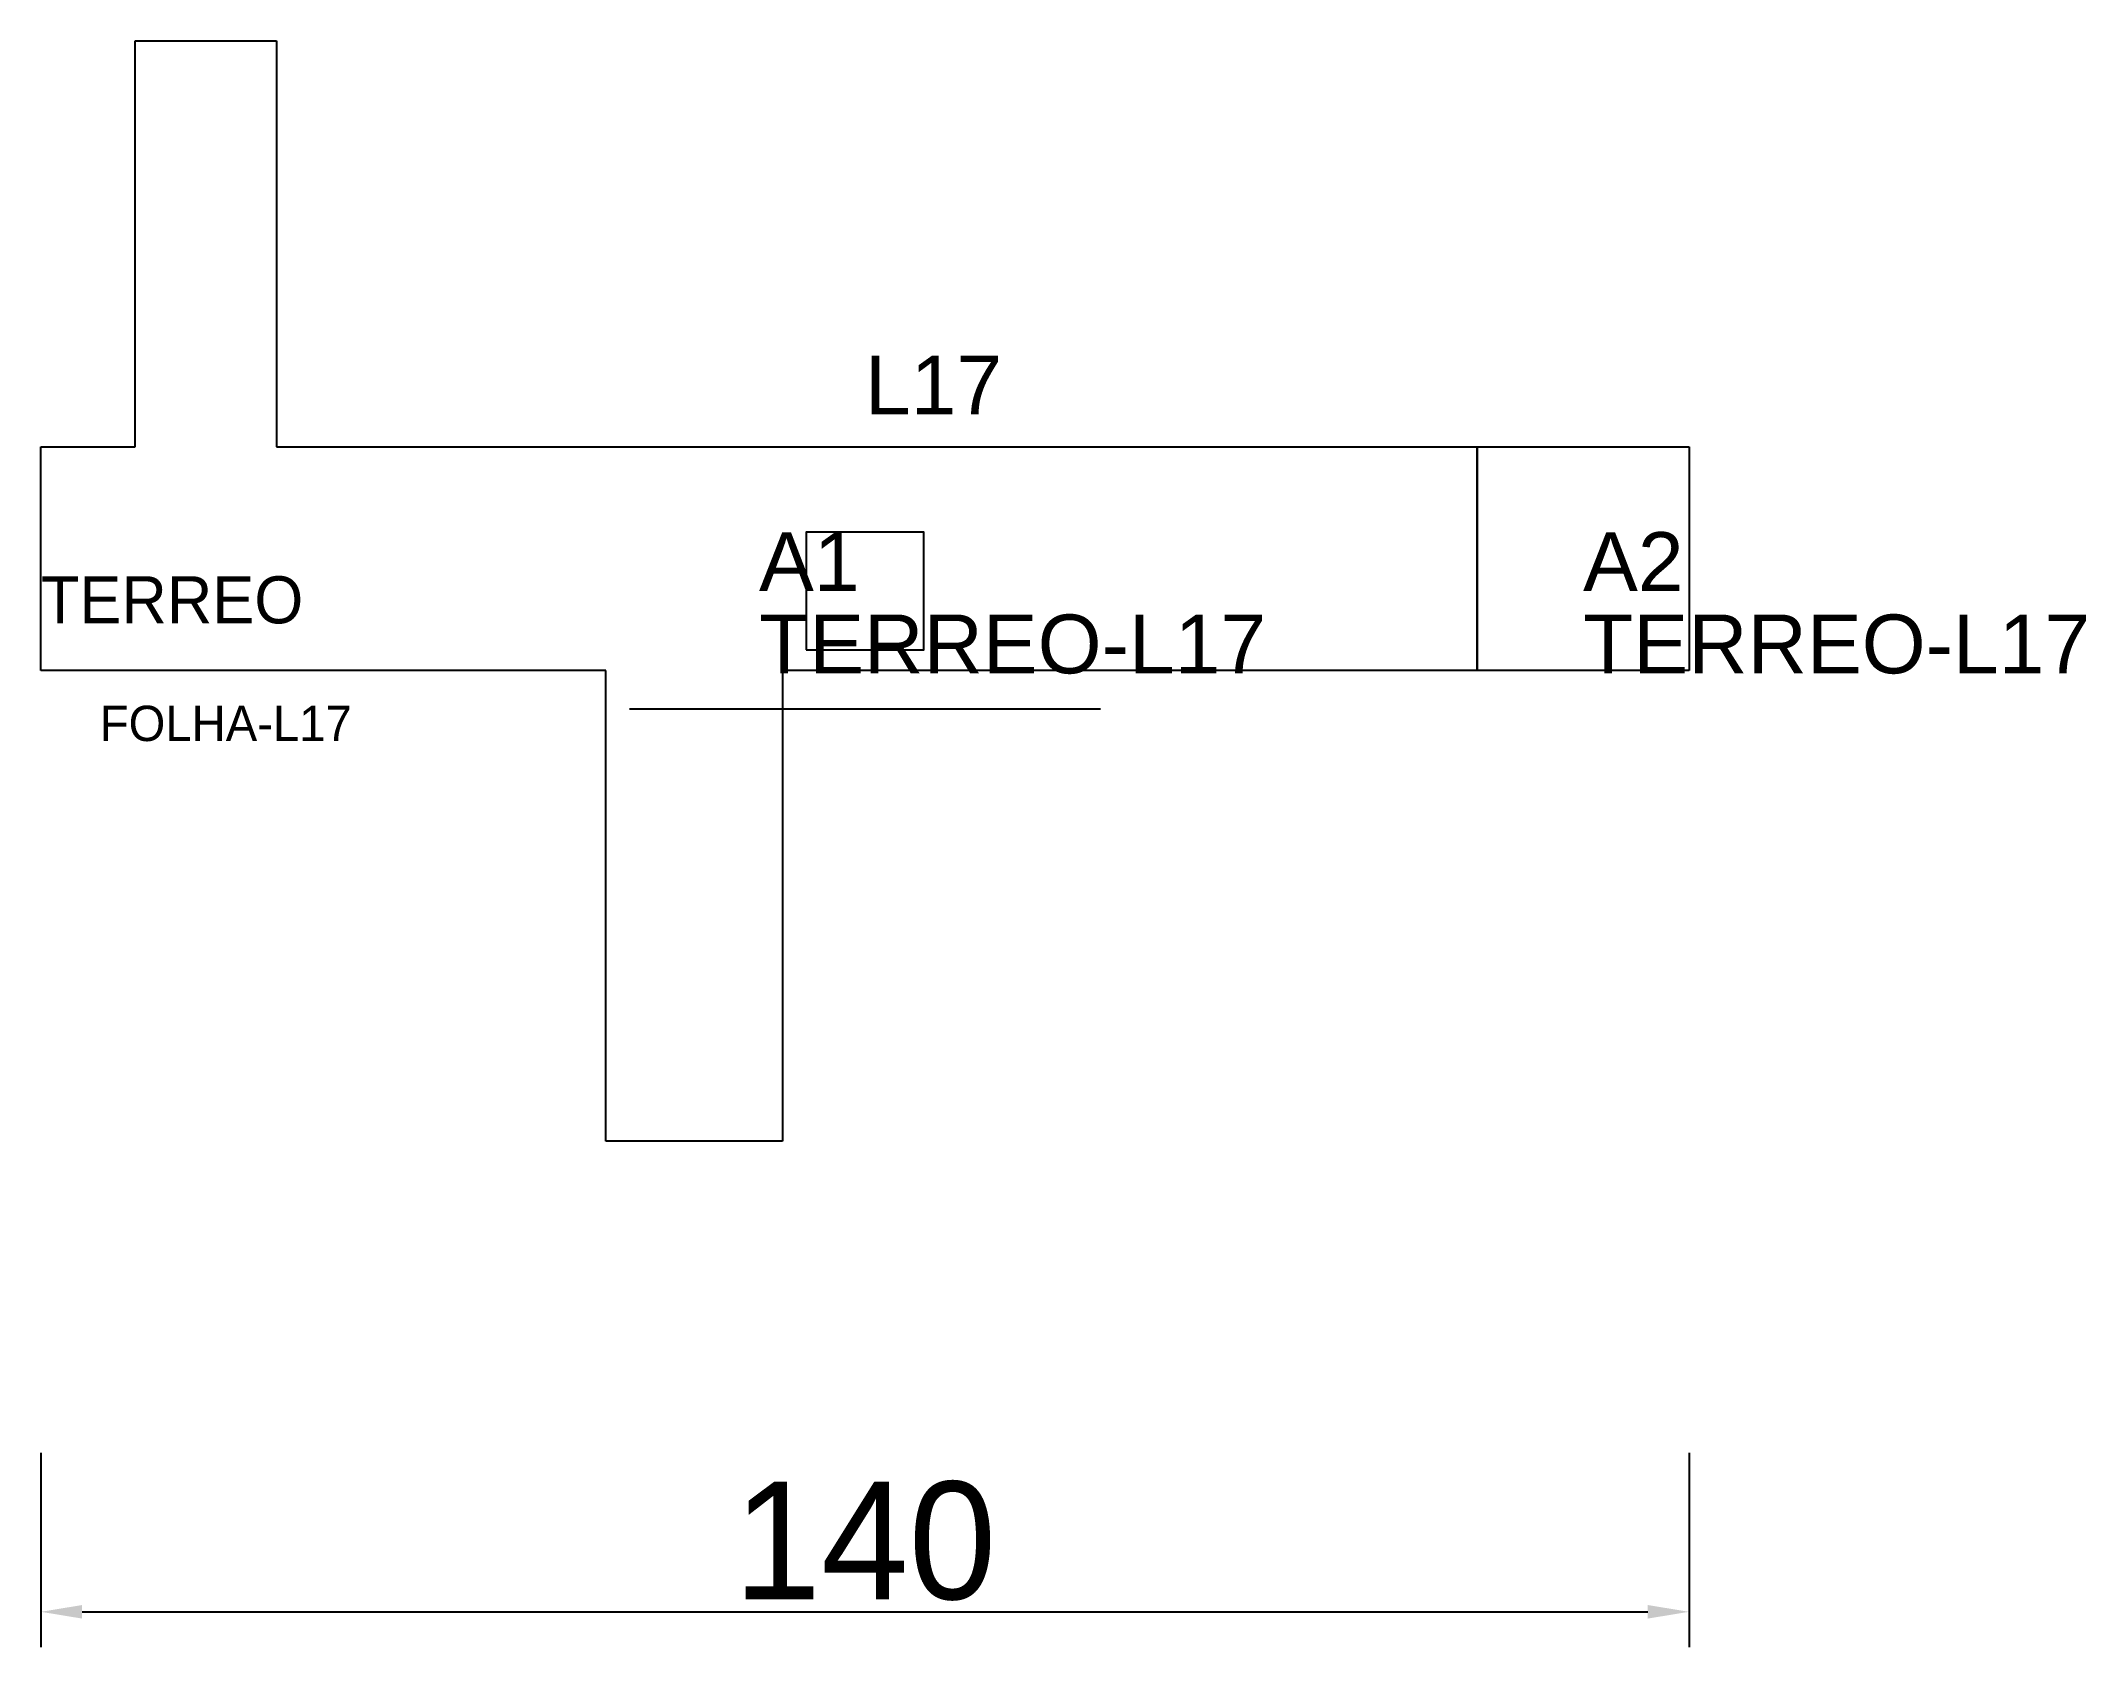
# Model space of a CAD drawing. Header units: metres. Extents: x 222 to 396, y 65 to 202.
import ezdxf

# ---------------------------------------------------------------- set-up
doc = ezdxf.new("R2010")
doc.units = ezdxf.units.M
for name, color, linetype in [('3', 3, 'CONTINUOUS'), ('AUX00', 7, 'CONTINUOUS'), ('COTA', 241, 'CONTINUOUS'), ('FOLHA', 255, 'CONTINUOUS'), ('Hachura', 251, 'CONTINUOUS'), ('NOMENCLATURA', 7, 'CONTINUOUS'), ('Nível', 160, 'CONTINUOUS'), ('Painéis', 200, 'CONTINUOUS'), ('Pilares', 5, 'CONTINUOUS'), ('SARR_2.2x7', 40, 'CONTINUOUS')]:
    doc.layers.add(name, color=color, linetype=linetype)
doc.styles.add('ARIAL', font='Arial.ttf')
doc.styles.add('STR_STANDARD', font='arial.ttf')
doc.dimstyles.new('EZ DXF', dxfattribs={"dimtxt": 10, "dimasz": 3.5, "dimexe": 3, "dimexo": 1.5, "dimgap": 1, "dimtad": 1, "dimdec": 1, "dimdsep": 46, "dimcen": 2.5, "dimazin": 3, "dimtfac": 1, "dimtmove": 0, "dimatfit": 3})

msp = doc.modelspace()

# ---------------------------------------------------------------- hatches: boundary and pattern name
at = {"layer": 'Hachura'}
h = msp.add_hatch(dxfattribs=at)
h.set_pattern_fill('ANSI31', scale=50)
h.paths.add_polyline_path([(222.2, 167), (230.2, 167), (230.2, 201.5), (242.2, 201.5), (242.2, 167), (362.2, 167), (362.2, 148), (285.2, 148), (285.2, 108), (270.2, 108), (270.2, 148), (222.2, 148)])
h = msp.add_hatch(dxfattribs=at)
h.set_pattern_fill('ANSI31', scale=50)
h.paths.add_polyline_path([(222.2, 167), (230.2, 167), (230.2, 201.5), (242.2, 201.5), (242.2, 167), (362.2, 167), (362.2, 148), (285.2, 148), (285.2, 108), (270.2, 108), (270.2, 148), (222.2, 148)])

# ---------------------------------------------------------------- linework, layer by layer
at = {"layer": '3'}
msp.add_lwpolyline([(344.2, 148), (344.2, 167)], close=True, dxfattribs=at)
msp.add_lwpolyline([(344.2, 148), (344.2, 167)], close=True, dxfattribs=at)
at = {"layer": 'Painéis', "color": 200}
for p, q in [((230.2, 167), (230.2, 201.5)), ((230.2, 201.5), (242.2, 201.5)), ((230.2, 167), (230.2, 201.5)), ((230.2, 201.5), (242.2, 201.5)), ((242.2, 201.5), (242.2, 167)), ((242.2, 201.5), (242.2, 167)), ((222.2, 167), (230.2, 167)), ((222.2, 148), (222.2, 167)), ((222.2, 167), (230.2, 167)), ((222.2, 148), (222.2, 167)), ((242.2, 167), (362.2, 167)), ((242.2, 167), (362.2, 167)), ((362.2, 167), (362.2, 148)), ((362.2, 167), (362.2, 148)), ((270.2, 148), (222.2, 148)), ((270.2, 148), (222.2, 148)), ((270.2, 108), (270.2, 148)), ((270.2, 108), (270.2, 148)), ((362.2, 148), (285.2, 148)), ((285.2, 148), (285.2, 108)), ((362.2, 148), (285.2, 148)), ((285.2, 148), (285.2, 108)), ((285.2, 108), (270.2, 108)), ((285.2, 108), (270.2, 108))]:
    msp.add_line(p, q, dxfattribs=at)
at = {"layer": 'Pilares'}
msp.add_lwpolyline([(287.2, 149.75), (297.2, 149.75), (297.2, 159.75), (287.2, 159.75)], close=True, dxfattribs=at)
msp.add_lwpolyline([(287.2, 149.75), (297.2, 149.75), (297.2, 159.75), (287.2, 159.75)], close=True, dxfattribs=at)
at = {"layer": 'SARR_2.2x7'}
msp.add_line((272.2, 144.75), (312.2, 144.75), dxfattribs=at)
msp.add_line((272.2, 144.75), (312.2, 144.75), dxfattribs=at)

# ---------------------------------------------------------------- texts
at = {"layer": '3', "style": 'STR_STANDARD'}
for s, p in [('A1', (283.2, 154.75)), ('A1', (283.2, 154.75)), ('A2', (353.2, 154.75)), ('A2', (353.2, 154.75))]:
    msp.add_text(s, height=5, dxfattribs=at).set_placement(p)
at = {"layer": 'AUX00', "style": 'STR_STANDARD'}
for p in [(283.2, 147.75), (283.2, 147.75), (353.2, 147.75), (353.2, 147.75)]:
    msp.add_text('TERREO-L17', height=5, dxfattribs=at).set_placement(p)
at = {"layer": 'FOLHA'}
msp.add_text('FOLHA-L17', height=3, dxfattribs=at).set_placement((227.2, 142))
msp.add_text('FOLHA-L17', height=3, dxfattribs=at).set_placement((227.2, 142))
at = {"layer": 'NOMENCLATURA', "insert": (292.2, 174.75), "char_height": 5, "attachment_point": 1, "style": 'ARIAL'}
msp.add_mtext('L17', dxfattribs=at)
msp.add_mtext('L17', dxfattribs=at)
at = {"layer": 'Nível'}
msp.add_text('TERREO', height=4, dxfattribs=at).set_placement((222.2, 152))
msp.add_text('TERREO', height=4, dxfattribs=at).set_placement((222.2, 152))

# ---------------------------------------------------------------- dimensions: what is measured, and where the dimension line sits
at = {"layer": 'COTA'}
msp.add_linear_dim(base=(222.2, 68), p1=(222.2, 83), p2=(362.2, 83), dimstyle='EZ DXF', dxfattribs=at).render()
msp.add_linear_dim(base=(222.2, 68), p1=(222.2, 83), p2=(362.2, 83), dimstyle='EZ DXF', dxfattribs=at).render()

doc.saveas('drawing.dxf')
